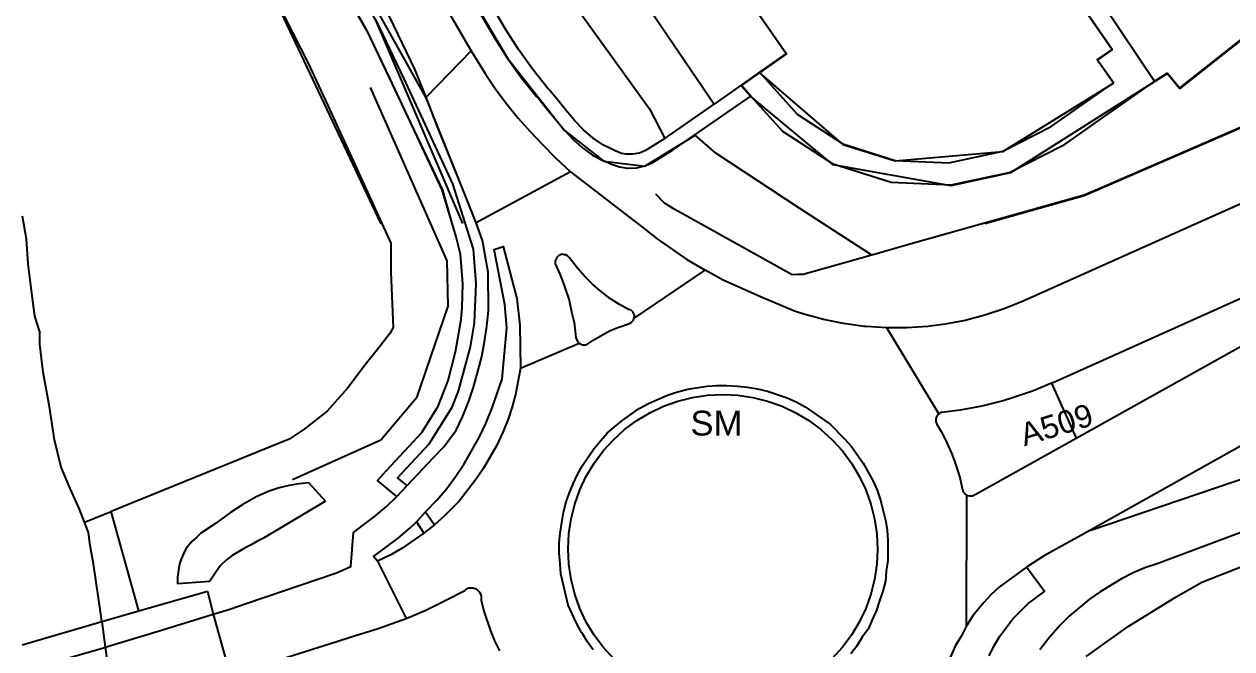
# Model space of a CAD drawing. Header units: millimetres. Extents: x 111502 to 977541, y 8702 to 1044108.
# Drawn here: x 488632.1 to 488778.3, y 242856.8 to 242932.4 of the extents above; entities that cross this region are included whole.
import ezdxf

# ---------------------------------------------------------------- set-up
doc = ezdxf.new("R2010")
doc.units = ezdxf.units.MM
doc.header["$LTSCALE"] = 0.25
doc.linetypes.add('DASHED2', pattern=[9.525, 6.35, -3.175])
doc.layers.add('E HVSS As Laid HV', color=10, linetype='Continuous')
doc.layers.add('X HVSS Site Background', color=8, linetype='Continuous')
doc.styles.add('OS Master Map$1$Standard', font='txt')

# ---------------------------------------------------------------- blocks, each defined once
blk = doc.blocks.new('Gas OS')
at = {"layer": 'X HVSS Site Background'}
for points in [[(417.03, -822.23), (406.53, -797.59), (372.61, -738.82), (374.01, -738.02), (351.59, -699.29), (340.78, -676.34), (328.83, -641.16), (319.81, -602.98), (315.45, -581.78), (313.12, -570.65), (310.77, -567.51), (312.05, -574.1), (310.44, -574.41), (310.93, -577)], [(310.44, -574.41), (312.05, -574.1), (312.54, -576.68), (310.93, -577), (312.74, -577.77), (326.12, -638.62), (340.19, -680), (352.15, -704.14), (371.4, -736.72), (370.2, -737.72), (371.2, -739.62), (405.43, -798.88), (414.57, -818.19), (415.71, -822.23)], [(402.95, -624.96), (404.52, -624.31), (402.9, -620.04), (404.49, -619.43), (389.67, -580.38), (386.72, -576.95), (381.97, -576.67), (369.07, -581.36), (365.65, -580.45), (331.95, -593.09), (327.63, -596.69), (326.25, -601.94), (337.67, -647.56), (352.64, -686.25), (373.45, -724.83), (384.3, -738.26), (404.88, -772.96), (405.77, -777.78), (406.98, -776.02), (422.44, -802.22), (429.38, -810.97), (434.12, -814.69), (439.09, -815.29), (445.16, -811.55)], [(407.18, -822.24), (390.63, -787.2), (369.81, -748.51), (360.61, -727.46), (345.5, -703.58), (334.79, -683.01), (326.01, -659.02), (323.03, -660.36), (317.83, -662.71)], [(418.7, -822.23), (418.7, -822.21), (412.63, -806.99), (374.01, -738.02)], [(480.27, -822.21), (492.3, -818.82), (516.72, -808.25), (523.47, -801.06), (530.61, -779.52), (529.59, -772.26), (525.48, -761.83), (520.03, -753.49), (513.13, -749.79), (507.06, -752.43), (504.68, -752.43), (508.58, -748.21), (514.35, -746.19), (519.22, -747.39), (528.46, -758.16), (534.34, -770.19), (535.99, -780.73), (534.4, -792.42), (530.96, -802.45), (523.64, -812.17), (515.08, -818.13), (505.93, -822.21)], [(504.68, -752.43), (508.02, -756.27), (508.24, -765.05), (523.23, -785.28), (519.36, -788.59), (521.8, -791.66), (503.85, -805.86), (502.36, -804.05), (500.83, -805.04), (483.36, -816.08), (476.15, -817.64), (461.91, -815.1), (451.94, -806.84), (450.76, -805.54), (452.99, -803.97)], [(474.12, -757.82), (489.37, -778.84), (493.05, -784.36), (488.87, -787.15), (485.17, -781.65), (470.46, -791.49), (457.28, -772.53), (442.91, -782.49), (456.23, -801.67), (452.99, -803.97), (463.08, -812.64), (469.4, -814.64), (482.45, -813.52), (495.84, -805.23), (493.89, -802.44), (495.69, -801.18), (488.74, -791.1), (490.61, -789.78), (500.83, -805.04)]]:
    blk.add_lwpolyline(points, dxfattribs=at)
blk = doc.blocks.new('OS MAP 060722')
at = {"layer": 'X HVSS Site Background', "flags": 128}
for points in [[(-49.88, 3729.58), (-44.78, 3733.18), (-44.78, 3733.18), (-39.18, 3736.68), (-39.18, 3736.68), (-35.88, 3738.58), (-35.88, 3738.58), (1.92, 3753.39), (1.92, 3753.39), (5.42, 3754.69), (5.42, 3754.69), (18.72, 3759.49), (18.72, 3759.49), (30.32, 3763.69), (30.32, 3763.69), (40.62, 3767.49), (40.62, 3767.49), (50.02, 3771.09)], [(-25.7, 3795.99), (-47.66, 3786.49), (-47.66, 3786.49), (-50.12, 3785.43), (-50.12, 3785.43), (-70.49, 3779.69), (-70.49, 3779.69), (-75.84, 3778.17)], [(-41.6, 3799.21), (-40.06, 3800.2), (-40.06, 3800.2), (-38.57, 3798.39), (-38.57, 3798.39), (-20.62, 3812.58)], [(-129.78, 3797.29), (-131.18, 3800.69), (-131.18, 3800.69), (-134.18, 3806.99), (-134.18, 3806.99), (-140.28, 3817.79), (-140.28, 3817.79), (-153.48, 3840.39), (-153.48, 3840.39), (-157.72, 3847.77)], [(-133.35, 3748.93), (-135.68, 3750.89), (-135.68, 3750.89), (-134.58, 3752.09), (-134.58, 3752.09), (-130.32, 3756.69), (-130.32, 3756.69), (-128.34, 3759.87), (-128.34, 3759.87), (-127.24, 3762.67), (-127.24, 3762.67), (-127.14, 3762.97), (-127.14, 3762.97), (-126.24, 3766.47), (-126.24, 3766.47), (-125.54, 3770.37), (-125.54, 3770.37), (-125.44, 3771.87), (-125.44, 3771.87), (-125.34, 3774.67), (-125.34, 3774.67), (-125.64, 3778.27), (-125.64, 3778.27), (-126.14, 3780.37), (-126.14, 3780.37), (-127.84, 3786.08), (-127.84, 3786.08), (-134.18, 3799.59), (-134.18, 3799.59), (-136.98, 3805.39), (-136.98, 3805.39), (-143.08, 3816.19)], [(-132.11, 3750.29), (-133.28, 3751.19), (-133.28, 3751.19), (-129.41, 3755.31), (-129.41, 3755.31), (-126.64, 3759.77), (-126.64, 3759.77), (-125.94, 3761.47), (-125.94, 3761.47), (-125.84, 3761.87), (-125.84, 3761.87), (-124.44, 3767.07), (-124.44, 3767.07), (-123.94, 3769.97), (-123.94, 3769.97), (-123.74, 3774.67), (-123.74, 3774.67), (-124.04, 3778.87), (-124.04, 3778.87), (-126.55, 3786.81), (-126.55, 3786.81), (-132.48, 3799.59), (-132.48, 3799.59), (-135.88, 3806.69)], [(-149.78, 3812.59), (-144.08, 3801.39), (-144.08, 3801.39), (-143.34, 3799.83), (-143.34, 3799.83), (-141.68, 3796.29), (-141.68, 3796.29), (-134.08, 3779.59), (-134.08, 3779.59), (-134.08, 3776.09), (-134.08, 3776.09), (-133.78, 3769.39), (-133.78, 3769.39), (-134.18, 3768.69), (-134.18, 3768.69), (-135.38, 3767.09), (-135.38, 3767.09), (-137.18, 3764.89), (-137.18, 3764.89), (-139.28, 3762.09), (-139.28, 3762.09), (-141.78, 3759.29), (-141.78, 3759.29), (-144.58, 3757.09), (-144.58, 3757.09), (-146.38, 3755.89), (-146.38, 3755.89), (-167.94, 3747.13)], [(-57.24, 3822.61), (-71.96, 3812.77), (-71.96, 3812.77), (-85.13, 3831.75), (-85.13, 3831.75), (-99.5, 3821.79), (-99.5, 3821.79), (-86.19, 3802.59), (-86.19, 3802.59), (-89.43, 3800.3)], [(-100.88, 3792.29), (-103.23, 3790.81), (-103.23, 3790.81), (-103.96, 3790.52), (-103.96, 3790.52), (-104.77, 3790.37), (-104.77, 3790.37), (-105.59, 3790.37), (-105.59, 3790.37), (-106.14, 3790.48), (-106.14, 3790.48), (-106.9, 3790.79), (-106.9, 3790.79), (-107.65, 3791.15), (-107.65, 3791.15), (-108.31, 3791.49), (-108.31, 3791.49), (-109.58, 3792.34), (-109.58, 3792.34), (-110.74, 3793.35), (-110.74, 3793.35), (-111.81, 3794.48), (-111.81, 3794.48), (-112.83, 3795.67), (-112.83, 3795.67), (-113.82, 3796.89), (-113.82, 3796.89), (-114.82, 3798.1), (-114.82, 3798.1), (-115.04, 3798.35), (-115.04, 3798.35), (-116.88, 3800.65), (-116.88, 3800.65), (-118.59, 3803.05), (-118.59, 3803.05), (-120.17, 3805.53), (-120.17, 3805.53), (-134.43, 3829.95)], [(-135.42, 3828.27), (-121.55, 3804.54), (-121.55, 3804.54), (-119.98, 3802.06), (-119.98, 3802.06), (-118.27, 3799.67), (-118.27, 3799.67), (-116.44, 3797.38), (-116.44, 3797.38), (-116, 3796.88), (-116, 3796.88), (-115.01, 3795.69), (-115.01, 3795.69), (-114.03, 3794.49), (-114.03, 3794.49), (-113.03, 3793.3), (-113.03, 3793.3), (-111.98, 3792.18), (-111.98, 3792.18), (-110.86, 3791.15), (-110.86, 3791.15), (-109.64, 3790.27), (-109.64, 3790.27), (-108.3, 3789.58), (-108.3, 3789.58), (-108.25, 3789.56), (-108.25, 3789.56), (-107.33, 3789.19), (-107.33, 3789.19), (-106.39, 3788.87), (-106.39, 3788.87), (-105.43, 3788.71), (-105.43, 3788.71), (-105.28, 3788.7), (-105.28, 3788.7), (-104.29, 3788.75), (-104.29, 3788.75), (-103.33, 3788.97)], [(-136.64, 3826.51), (-135.61, 3822.23), (-135.61, 3822.23), (-124.33, 3802.91)], [(-122.14, 3822.77), (-122.08, 3822.69), (-122.08, 3822.69), (-119.15, 3818.63), (-119.15, 3818.63), (-102.74, 3795.86)], [(-171.14, 3745.83), (-171.78, 3747.39), (-171.78, 3747.39), (-172.88, 3749.89), (-172.88, 3749.89), (-173.98, 3752.49), (-173.98, 3752.49), (-174.78, 3755.79), (-174.78, 3755.79), (-175.38, 3759.79), (-175.38, 3759.79), (-176.18, 3763.99), (-176.18, 3763.99), (-176.58, 3767.39), (-176.58, 3767.39), (-176.58, 3768.89), (-176.58, 3768.89), (-177.18, 3770.79), (-177.18, 3770.79), (-177.58, 3773.89), (-177.58, 3773.89), (-177.98, 3777.09), (-177.98, 3777.09), (-178.18, 3780.09), (-178.18, 3780.09), (-178.68, 3782.89)], [(-108.42, 3816.37), (-94.91, 3796.42)], [(-89.43, 3800.3), (-84.85, 3795.21), (-84.85, 3795.21), (-79.34, 3791.62), (-79.34, 3791.62), (-73.02, 3789.62), (-73.02, 3789.62), (-66.5, 3789.33), (-66.5, 3789.33), (-59.98, 3790.73), (-59.98, 3790.73), (-54.13, 3793.73), (-54.13, 3793.73), (-46.58, 3799.02), (-46.58, 3799.02), (-48.53, 3801.81), (-48.53, 3801.81), (-46.73, 3803.07), (-46.73, 3803.07), (-53.68, 3813.16), (-53.68, 3813.16), (-51.8, 3814.47)], [(-51.8, 3814.47), (-41.6, 3799.21)], [(-124.33, 3802.91), (-129.78, 3797.29)], [(-124.33, 3802.91), (-122.66, 3800.15), (-122.66, 3800.15), (-121.45, 3798.35), (-121.45, 3798.35), (-120.16, 3796.6), (-120.16, 3796.6), (-118.66, 3794.74), (-118.66, 3794.74), (-117.21, 3793.13), (-117.21, 3793.13), (-115.71, 3791.55), (-115.71, 3791.55), (-114.18, 3790), (-114.18, 3790), (-112.33, 3788.25)], [(-29.17, 3785.26), (-57.5, 3772.57), (-57.5, 3772.57), (-59.79, 3771.65), (-59.79, 3771.65), (-62.14, 3770.88), (-62.14, 3770.88), (-64.53, 3770.26), (-64.53, 3770.26), (-66.95, 3769.8), (-66.95, 3769.8), (-69.05, 3769.53), (-69.05, 3769.53), (-71.54, 3769.37), (-71.54, 3769.37), (-74.03, 3769.36)], [(-89.43, 3800.3), (-91.65, 3798.73)], [(-41.6, 3799.21), (-48.74, 3794.21), (-48.74, 3794.21), (-52.73, 3791.41), (-52.73, 3791.41), (-59.06, 3788.17), (-59.06, 3788.17), (-66.27, 3786.62), (-66.27, 3786.62), (-73.5, 3786.94), (-73.5, 3786.94), (-80.51, 3789.16), (-80.51, 3789.16), (-86.62, 3793.14), (-86.62, 3793.14), (-90.47, 3797.42)], [(-145.98, 3750.99), (-135.28, 3755.79), (-135.28, 3755.79), (-130.86, 3761), (-130.86, 3761), (-127.14, 3771.97), (-127.14, 3771.97), (-127.24, 3777.47), (-127.24, 3777.47), (-136.54, 3798.47)], [(-91.65, 3798.73), (-94.91, 3796.42)], [(-90.47, 3797.42), (-91.65, 3798.73)], [(-123.72, 3782.06), (-125.39, 3786.23), (-125.39, 3786.23), (-128.48, 3793.89), (-128.48, 3793.89), (-129.78, 3797.29)], [(-100.88, 3792.29), (-94.91, 3796.42)], [(-97.26, 3792.72), (-90.47, 3797.42)], [(-102.74, 3795.86), (-100.88, 3792.29)], [(-103.33, 3788.97), (-102.41, 3789.33), (-102.41, 3789.33), (-99.97, 3790.85), (-99.97, 3790.85), (-97.26, 3792.72)], [(-75.84, 3778.17), (-76.87, 3778.84), (-76.87, 3778.84), (-84.54, 3783.82), (-84.54, 3783.82), (-94.7, 3790.49), (-94.7, 3790.49), (-97.26, 3792.72)], [(-112.33, 3788.25), (-123.72, 3782.06)], [(-112.33, 3788.25), (-103.72, 3781.64), (-103.72, 3781.64), (-101.82, 3780.14), (-101.82, 3780.14), (-98.22, 3777.64), (-98.22, 3777.64), (-96.02, 3776.34)], [(-25.3, 3775.54), (-53.8, 3762.76), (-53.8, 3762.76), (-54.07, 3762.65)], [(-75.84, 3778.17), (-84.13, 3775.81), (-84.13, 3775.81), (-84.82, 3775.8), (-84.82, 3775.8), (-85.47, 3775.79), (-85.47, 3775.79), (-99.69, 3783.67), (-99.69, 3783.67), (-100.93, 3784.44), (-100.93, 3784.44), (-102, 3785.54)], [(-132.11, 3750.29), (-128.89, 3753.65), (-128.89, 3753.65), (-127.64, 3754.95), (-127.64, 3754.95), (-126.14, 3756.97), (-126.14, 3756.97), (-125.34, 3758.67), (-125.34, 3758.67), (-124.64, 3760.47), (-124.64, 3760.47), (-124.04, 3762.17), (-124.04, 3762.17), (-123.54, 3764.07), (-123.54, 3764.07), (-123.04, 3765.87), (-123.04, 3765.87), (-122.74, 3767.67), (-122.74, 3767.67), (-122.44, 3769.57), (-122.44, 3769.57), (-122.24, 3771.47), (-122.24, 3771.47), (-122.3, 3776.09), (-122.3, 3776.09), (-122.95, 3779.92), (-122.95, 3779.92), (-123.72, 3782.06)], [(-51.08, 3756), (-12.22, 3777.67), (-12.22, 3777.67), (-9.94, 3778.79), (-9.94, 3778.79), (-8.93, 3779.23), (-8.93, 3779.23), (-6.56, 3780.14), (-6.56, 3780.14), (-5.62, 3780.45), (-5.62, 3780.45), (-4.02, 3780.9), (-4.02, 3780.9), (-3.66, 3781.09), (-3.66, 3781.09), (-3.4, 3781.39), (-3.4, 3781.39), (-3.28, 3781.78)], [(-129.88, 3747.09), (-128.48, 3748.49), (-128.48, 3748.49), (-127.28, 3749.89), (-127.28, 3749.89), (-126.18, 3751.39), (-126.18, 3751.39), (-125.18, 3752.89), (-125.18, 3752.89), (-123.38, 3756.09), (-123.38, 3756.09), (-122.58, 3757.79), (-122.58, 3757.79), (-121.78, 3759.69), (-121.78, 3759.69), (-121.18, 3761.39), (-121.18, 3761.39), (-120.58, 3763.19), (-120.58, 3763.19), (-120.02, 3769.36), (-120.02, 3769.36), (-120.28, 3772.18), (-120.28, 3772.18), (-121.57, 3778.85), (-121.57, 3778.85), (-120.48, 3779.19), (-120.48, 3779.19), (-118.81, 3772.93), (-118.81, 3772.93), (-118.43, 3769.67), (-118.43, 3769.67), (-118.38, 3764.49)], [(-104.63, 3770.47), (-104.58, 3770.69), (-104.58, 3770.69), (-104.58, 3770.89), (-104.58, 3770.89), (-104.78, 3771.29), (-104.78, 3771.29), (-104.98, 3771.49), (-104.98, 3771.49), (-105.28, 3771.59), (-105.28, 3771.59), (-106.38, 3772.19), (-106.38, 3772.19), (-107.48, 3772.89), (-107.48, 3772.89), (-108.78, 3773.89), (-108.78, 3773.89), (-109.68, 3774.69), (-109.68, 3774.69), (-110.58, 3775.59), (-110.58, 3775.59), (-111.48, 3776.59), (-111.48, 3776.59), (-112.48, 3777.89), (-112.48, 3777.89), (-112.68, 3778.09), (-112.68, 3778.09), (-112.88, 3778.19), (-112.88, 3778.19), (-113.08, 3778.19), (-113.08, 3778.19), (-113.38, 3778.29), (-113.38, 3778.29), (-113.78, 3778.09), (-113.78, 3778.09), (-113.98, 3777.89), (-113.98, 3777.89), (-114.18, 3777.49), (-114.18, 3777.49), (-114.18, 3777.09), (-114.18, 3777.09), (-113.58, 3775.79), (-113.58, 3775.79), (-113.08, 3774.49), (-113.08, 3774.49), (-112.48, 3772.69), (-112.48, 3772.69), (-112.18, 3771.29), (-112.18, 3771.29), (-111.88, 3769.99), (-111.88, 3769.99), (-111.68, 3768.19), (-111.68, 3768.19), (-111.58, 3767.99), (-111.58, 3767.99), (-111.48, 3767.69), (-111.48, 3767.69), (-111.25, 3767.52)], [(-104.63, 3770.47), (-96.02, 3776.34)], [(-74.03, 3769.36), (-76.51, 3769.52), (-76.51, 3769.52), (-76.77, 3769.54), (-76.77, 3769.54), (-79.24, 3769.88), (-79.24, 3769.88), (-81.68, 3770.37), (-81.68, 3770.37), (-84.08, 3771.01), (-84.08, 3771.01), (-85.19, 3771.36), (-85.19, 3771.36), (-89.32, 3773.11), (-89.32, 3773.11), (-93.82, 3775.14), (-93.82, 3775.14), (-96.02, 3776.34)], [(6.47, 3771.36), (4.86, 3771.42), (4.86, 3771.42), (3.02, 3771.35), (3.02, 3771.35), (0.99, 3771.12), (0.99, 3771.12), (-1.01, 3770.74), (-1.01, 3770.74), (-2.98, 3770.2), (-2.98, 3770.2), (-4.9, 3769.51), (-4.9, 3769.51), (-6.75, 3768.67), (-6.75, 3768.67), (-8.54, 3767.69), (-8.54, 3767.69), (-49.43, 3744.84)], [(-111.25, 3767.52), (-111.08, 3767.39), (-111.08, 3767.39), (-110.88, 3767.29), (-110.88, 3767.29), (-110.38, 3767.29), (-110.38, 3767.29), (-109.48, 3767.89), (-109.48, 3767.89), (-107.58, 3768.99), (-107.58, 3768.99), (-106.58, 3769.39), (-106.58, 3769.39), (-105.18, 3769.89), (-105.18, 3769.89), (-104.98, 3769.99), (-104.98, 3769.99), (-104.68, 3770.29), (-104.68, 3770.29), (-104.63, 3770.47)], [(-67.71, 3758.93), (-74.03, 3769.36)], [(-118.38, 3764.49), (-111.25, 3767.52)], [(-118.38, 3764.49), (-118.98, 3761.29), (-118.98, 3761.29), (-119.38, 3759.79), (-119.38, 3759.79), (-119.88, 3758.29), (-119.88, 3758.29), (-120.48, 3756.79), (-120.48, 3756.79), (-121.28, 3755.09), (-121.28, 3755.09), (-122.88, 3752.29), (-122.88, 3752.29), (-123.78, 3750.99), (-123.78, 3750.99), (-125.78, 3748.39), (-125.78, 3748.39), (-127.58, 3746.59), (-127.58, 3746.59), (-128.78, 3745.49)], [(-54.07, 3762.65), (-56.27, 3761.74), (-56.27, 3761.74), (-58.79, 3760.88), (-58.79, 3760.88), (-59.93, 3760.54), (-59.93, 3760.54), (-62.52, 3759.89), (-62.52, 3759.89), (-65.15, 3759.4), (-65.15, 3759.4), (-67.36, 3759.11), (-67.36, 3759.11), (-67.44, 3759.09), (-67.44, 3759.09), (-67.52, 3759.05), (-67.52, 3759.05), (-67.55, 3759.04), (-67.55, 3759.04), (-67.59, 3759.02), (-67.59, 3759.02), (-67.62, 3759), (-67.62, 3759), (-67.69, 3758.95), (-67.69, 3758.95), (-67.71, 3758.93)], [(-54.07, 3762.65), (-51.08, 3756)], [(-113.48, 3739.59), (-113.58, 3740.79), (-113.58, 3740.79), (-113.68, 3742.09), (-113.68, 3742.09), (-113.68, 3743.29), (-113.68, 3743.29), (-113.58, 3744.49), (-113.58, 3744.49), (-113.38, 3745.79), (-113.38, 3745.79), (-113.18, 3746.99), (-113.18, 3746.99), (-112.88, 3748.19), (-112.88, 3748.19), (-112.48, 3749.29), (-112.48, 3749.29), (-111.98, 3750.49), (-111.98, 3750.49), (-111.48, 3751.59), (-111.48, 3751.59), (-110.88, 3752.69), (-110.88, 3752.69), (-109.48, 3754.69), (-109.48, 3754.69), (-108.68, 3755.69), (-108.68, 3755.69), (-107.88, 3756.59), (-107.88, 3756.59), (-106.98, 3757.39), (-106.98, 3757.39), (-105.98, 3758.19), (-105.98, 3758.19), (-103.98, 3759.59), (-103.98, 3759.59), (-102.88, 3760.19), (-102.88, 3760.19), (-101.78, 3760.69), (-101.78, 3760.69), (-100.58, 3761.19), (-100.58, 3761.19), (-99.48, 3761.59), (-99.48, 3761.59), (-98.28, 3761.89), (-98.28, 3761.89), (-97.63, 3762), (-97.63, 3762), (-97.08, 3762.09), (-97.08, 3762.09), (-95.78, 3762.29), (-95.78, 3762.29), (-94.58, 3762.39), (-94.58, 3762.39), (-93.38, 3762.39), (-93.38, 3762.39), (-92.08, 3762.29), (-92.08, 3762.29), (-90.88, 3762.19), (-90.88, 3762.19), (-89.68, 3761.99), (-89.68, 3761.99), (-88.48, 3761.69), (-88.48, 3761.69), (-86.08, 3760.89), (-86.08, 3760.89), (-84.98, 3760.39), (-84.98, 3760.39), (-83.88, 3759.79), (-83.88, 3759.79), (-80.88, 3757.69), (-80.88, 3757.69), (-79.08, 3755.89), (-79.08, 3755.89), (-78.28, 3754.99), (-78.28, 3754.99), (-76.88, 3752.99), (-76.88, 3752.99), (-75.68, 3750.79), (-75.68, 3750.79), (-75.18, 3749.69), (-75.18, 3749.69), (-74.78, 3748.49), (-74.78, 3748.49), (-74.18, 3746.09), (-74.18, 3746.09), (-73.98, 3744.89), (-73.98, 3744.89), (-73.88, 3743.59), (-73.88, 3743.59), (-73.88, 3741.19), (-73.88, 3741.19), (-74.08, 3739.89), (-74.08, 3739.89), (-74.18, 3738.69), (-74.18, 3738.69), (-74.48, 3737.49), (-74.48, 3737.49), (-74.88, 3736.29), (-74.88, 3736.29), (-75.28, 3735.19), (-75.28, 3735.19), (-75.78, 3733.99), (-75.78, 3733.99), (-76.28, 3732.89), (-76.28, 3732.89), (-76.98, 3731.89), (-76.98, 3731.89), (-77.68, 3730.79), (-77.68, 3730.79), (-78.38, 3729.89)], [(-109.58, 3730.39), (-110.28, 3731.39), (-110.28, 3731.39), (-110.83, 3732.26), (-110.83, 3732.26), (-110.98, 3732.49), (-110.98, 3732.49), (-111.58, 3733.59), (-111.58, 3733.59), (-112.58, 3735.79), (-112.58, 3735.79), (-113.18, 3738.19), (-113.18, 3738.19), (-113.48, 3739.59)], [(-110.32, 3751.53), (-109.45, 3752.97), (-109.45, 3752.97), (-108.36, 3754.45), (-108.36, 3754.45), (-107.12, 3755.81), (-107.12, 3755.81), (-105.76, 3757.04), (-105.76, 3757.04), (-104.28, 3758.14), (-104.28, 3758.14), (-102.71, 3759.08), (-102.71, 3759.08), (-101.04, 3759.87), (-101.04, 3759.87), (-99.31, 3760.49), (-99.31, 3760.49), (-97.53, 3760.94), (-97.53, 3760.94), (-95.71, 3761.21), (-95.71, 3761.21), (-93.87, 3761.3), (-93.87, 3761.3), (-92.04, 3761.21), (-92.04, 3761.21), (-90.22, 3760.94), (-90.22, 3760.94), (-88.44, 3760.49), (-88.44, 3760.49), (-86.7, 3759.87), (-86.7, 3759.87), (-85.04, 3759.08), (-85.04, 3759.08), (-83.47, 3758.14), (-83.47, 3758.14), (-82.21, 3757.22), (-82.21, 3757.22), (-81.99, 3757.04), (-81.99, 3757.04), (-80.63, 3755.81), (-80.63, 3755.81), (-79.39, 3754.45), (-79.39, 3754.45), (-78.3, 3752.97), (-78.3, 3752.97), (-77.35, 3751.39), (-77.35, 3751.39), (-76.57, 3749.73), (-76.57, 3749.73), (-75.95, 3748), (-75.95, 3748), (-75.5, 3746.22), (-75.5, 3746.22), (-75.23, 3744.4), (-75.23, 3744.4), (-75.14, 3742.56), (-75.14, 3742.56), (-75.23, 3740.73), (-75.23, 3740.73), (-75.5, 3738.91), (-75.5, 3738.91), (-75.95, 3737.12), (-75.95, 3737.12), (-76.57, 3735.39), (-76.57, 3735.39), (-77.35, 3733.73), (-77.35, 3733.73), (-78.3, 3732.15), (-78.3, 3732.15), (-79.39, 3730.68), (-79.39, 3730.68), (-80.63, 3729.31)], [(-107.12, 3729.31), (-108.36, 3730.68), (-108.36, 3730.68), (-109.45, 3732.15), (-109.45, 3732.15), (-110.4, 3733.73), (-110.4, 3733.73), (-111.18, 3735.39), (-111.18, 3735.39), (-111.8, 3737.12), (-111.8, 3737.12), (-112.25, 3738.91), (-112.25, 3738.91), (-112.52, 3740.73), (-112.52, 3740.73), (-112.61, 3742.56), (-112.61, 3742.56), (-112.52, 3744.4), (-112.52, 3744.4), (-112.25, 3746.22), (-112.25, 3746.22), (-111.8, 3748), (-111.8, 3748), (-111.18, 3749.73), (-111.18, 3749.73), (-110.4, 3751.39), (-110.4, 3751.39), (-110.32, 3751.53)], [(-49.43, 3744.84), (0.36, 3761.72)], [(-0.82, 3755.94), (-41.28, 3740.79), (-41.28, 3740.79), (-42.78, 3740.29), (-42.78, 3740.29), (-44.18, 3739.69), (-44.18, 3739.69), (-45.58, 3738.99), (-45.58, 3738.99), (-48.18, 3737.39), (-48.18, 3737.39), (-49.48, 3736.49), (-49.48, 3736.49), (-51.88, 3734.49), (-51.88, 3734.49), (-52.98, 3733.39), (-52.98, 3733.39), (-54.38, 3731.79), (-54.38, 3731.79), (-55.48, 3730.39)], [(-67.71, 3758.93), (-67.72, 3758.92), (-67.72, 3758.92), (-67.76, 3758.9), (-67.76, 3758.9), (-67.78, 3758.87), (-67.78, 3758.87), (-67.87, 3758.78), (-67.87, 3758.78), (-67.89, 3758.75), (-67.89, 3758.75), (-67.94, 3758.68), (-67.94, 3758.68), (-67.96, 3758.64), (-67.96, 3758.64), (-67.98, 3758.61), (-67.98, 3758.61), (-68, 3758.57), (-68, 3758.57), (-68.01, 3758.53), (-68.01, 3758.53), (-68.03, 3758.49), (-68.03, 3758.49), (-68.05, 3758.42), (-68.05, 3758.42), (-68.07, 3758.34), (-68.07, 3758.34), (-68.07, 3758.3), (-68.07, 3758.3), (-68.08, 3758.26), (-68.08, 3758.26), (-68.08, 3758.09), (-68.08, 3758.09), (-68.06, 3758.01), (-68.06, 3758.01), (-68.06, 3757.97), (-68.06, 3757.97), (-68.05, 3757.93), (-68.05, 3757.93), (-68.03, 3757.89), (-68.03, 3757.89), (-68.01, 3757.81), (-68.01, 3757.81), (-67.99, 3757.78), (-67.99, 3757.78), (-67.95, 3757.7), (-67.95, 3757.7), (-67.43, 3756.8), (-67.43, 3756.8), (-66.96, 3755.89), (-66.96, 3755.89), (-66.19, 3754.19), (-66.19, 3754.19), (-65.82, 3753.22), (-65.82, 3753.22), (-65.49, 3752.24), (-65.49, 3752.24), (-65.19, 3751.25), (-65.19, 3751.25), (-64.83, 3749.73), (-64.83, 3749.73), (-64.82, 3749.69), (-64.82, 3749.69), (-64.8, 3749.65), (-64.8, 3749.65), (-64.79, 3749.61), (-64.79, 3749.61), (-64.73, 3749.49), (-64.73, 3749.49), (-64.71, 3749.46), (-64.71, 3749.46), (-64.66, 3749.39), (-64.66, 3749.39), (-64.63, 3749.36), (-64.63, 3749.36), (-64.57, 3749.29), (-64.57, 3749.29), (-64.54, 3749.26), (-64.54, 3749.26), (-64.51, 3749.24), (-64.51, 3749.24), (-64.48, 3749.21), (-64.48, 3749.21), (-64.41, 3749.16), (-64.41, 3749.16), (-64.37, 3749.14), (-64.37, 3749.14), (-64.32, 3749.11)], [(-64.32, 3749.11), (-64.24, 3749.07), (-64.24, 3749.07), (-64, 3749.01), (-64, 3749.01), (-63.78, 3749.01), (-63.78, 3749.01), (-63.74, 3749.02), (-63.74, 3749.02), (-63.7, 3749.02), (-63.7, 3749.02), (-63.66, 3749.03), (-63.66, 3749.03), (-63.57, 3749.05), (-63.57, 3749.05), (-63.53, 3749.07), (-63.53, 3749.07), (-63.49, 3749.08), (-63.49, 3749.08), (-63.45, 3749.1), (-63.45, 3749.1), (-63.42, 3749.12), (-63.42, 3749.12), (-63.31, 3749.18), (-63.31, 3749.18), (-51.08, 3756)], [(-141.98, 3748.39), (-143.98, 3750.59), (-143.98, 3750.59), (-145.18, 3750.49), (-145.18, 3750.49), (-146.38, 3750.29), (-146.38, 3750.29), (-147.58, 3749.99), (-147.58, 3749.99), (-148.78, 3749.59), (-148.78, 3749.59), (-150.38, 3748.89), (-150.38, 3748.89), (-151.98, 3747.99), (-151.98, 3747.99), (-153.48, 3746.99), (-153.48, 3746.99), (-155.28, 3745.69), (-155.28, 3745.69), (-157.08, 3744.49), (-157.08, 3744.49), (-157.58, 3743.99), (-157.58, 3743.99), (-158.18, 3743.49), (-158.18, 3743.49), (-158.88, 3742.59), (-158.88, 3742.59), (-159.18, 3741.99), (-159.18, 3741.99), (-159.48, 3741.29), (-159.48, 3741.29), (-159.68, 3740.59), (-159.68, 3740.59), (-159.88, 3739.19), (-159.88, 3739.19), (-159.88, 3738.39), (-159.88, 3738.39), (-155.98, 3738.69)], [(-133.35, 3748.93), (-132.11, 3750.29)], [(-141.98, 3748.39), (-149.48, 3743.89), (-149.48, 3743.89), (-150.28, 3743.49), (-150.28, 3743.49), (-150.98, 3743.09), (-150.98, 3743.09), (-151.78, 3742.69), (-151.78, 3742.69), (-152.58, 3742.19), (-152.58, 3742.19), (-153.28, 3741.79), (-153.28, 3741.79), (-153.98, 3741.29), (-153.98, 3741.29), (-154.68, 3740.59), (-154.68, 3740.59), (-155.18, 3739.89), (-155.18, 3739.89), (-155.98, 3738.69)], [(-155.58, 3734.69), (-153.58, 3735.29), (-153.58, 3735.29), (-151.58, 3735.99), (-151.58, 3735.99), (-140.64, 3739.71), (-140.64, 3739.71), (-138.92, 3740.45), (-138.92, 3740.45), (-138.59, 3744.58), (-138.59, 3744.58), (-137.36, 3745.5), (-137.36, 3745.5), (-136.07, 3746.48), (-136.07, 3746.48), (-134.6, 3747.71), (-134.6, 3747.71), (-133.35, 3748.93)], [(-64.38, 3733.29), (-64.32, 3749.11)], [(-171.14, 3745.83), (-167.94, 3747.13)], [(-164.6, 3735.08), (-167.94, 3747.13)], [(-130.98, 3745.89), (-130.48, 3746.39), (-130.48, 3746.39), (-129.88, 3747.09)], [(-129.88, 3747.09), (-128.78, 3745.49)], [(-169.08, 3733.79), (-169.18, 3734.69), (-169.18, 3734.69), (-170.08, 3740.79), (-170.08, 3740.79), (-170.48, 3742.99), (-170.48, 3742.99), (-170.68, 3744.59), (-170.68, 3744.59), (-171.14, 3745.83)], [(-135.68, 3741.09), (-136.18, 3741.69), (-136.18, 3741.69), (-133.18, 3743.89), (-133.18, 3743.89), (-131.78, 3745.09), (-131.78, 3745.09), (-130.98, 3745.89)], [(-130.98, 3745.89), (-130.08, 3744.49)], [(-128.78, 3745.49), (-130.08, 3744.49)], [(-130.08, 3744.49), (-132.68, 3742.69), (-132.68, 3742.69), (-134.08, 3741.89), (-134.08, 3741.89), (-135.68, 3741.09)], [(-49.43, 3744.84), (-55.06, 3741.7), (-55.06, 3741.7), (-57.08, 3740.39)], [(-135.68, 3741.09), (-132.22, 3734.17)], [(-57.08, 3740.39), (-60.38, 3737.99), (-60.38, 3737.99), (-61.38, 3737.09), (-61.38, 3737.09), (-62.28, 3736.09), (-62.28, 3736.09), (-63.58, 3734.49), (-63.58, 3734.49), (-64.38, 3733.29)], [(-61.64, 3729.63), (-61.04, 3730.83), (-61.04, 3730.83), (-60.34, 3732.03), (-60.34, 3732.03), (-58.74, 3734.13), (-58.74, 3734.13), (-56.94, 3735.93), (-56.94, 3735.93), (-54.94, 3737.43), (-54.94, 3737.43), (-57.08, 3740.39)], [(-132.22, 3734.17), (-129.82, 3735.17), (-129.82, 3735.17), (-127.42, 3736.37), (-127.42, 3736.37), (-125.12, 3737.57), (-125.12, 3737.57), (-124.92, 3737.77), (-124.92, 3737.77), (-124.62, 3737.87), (-124.62, 3737.87), (-124.12, 3737.87), (-124.12, 3737.87), (-123.72, 3737.77), (-123.72, 3737.77), (-123.32, 3737.37), (-123.32, 3737.37), (-123.22, 3737.17), (-123.22, 3737.17), (-123.12, 3736.87), (-123.12, 3736.87), (-123.12, 3736.37), (-123.12, 3736.37), (-122.82, 3735.07), (-122.82, 3735.07), (-122.02, 3732.67), (-122.02, 3732.67), (-121.52, 3731.47), (-121.52, 3731.47), (-120.92, 3730.27)], [(-164.6, 3735.08), (-156.28, 3737.49)], [(-156.28, 3737.49), (-155.58, 3734.69)], [(-169.08, 3733.79), (-164.6, 3735.08)], [(-230.98, 3712.69), (-207.88, 3719.49), (-207.88, 3719.49), (-178.07, 3727.99), (-178.07, 3727.99), (-168.98, 3730.59), (-168.98, 3730.59), (-168.64, 3730.69), (-168.64, 3730.69), (-161.85, 3732.77), (-161.85, 3732.77), (-155.58, 3734.69)], [(-178.71, 3731), (-169.08, 3733.79)], [(-169.08, 3733.79), (-168.64, 3730.69), (-168.64, 3730.69), (-167.55, 3723.09), (-167.55, 3723.09), (-166.93, 3718.75), (-166.93, 3718.75), (-165.95, 3711.86), (-165.95, 3711.86), (-165.61, 3709.5)], [(-155.58, 3734.69), (-153.52, 3727.3)], [(-153.52, 3727.3), (-140.62, 3731.37), (-140.62, 3731.37), (-138.99, 3731.89), (-138.99, 3731.89), (-135.62, 3732.97), (-135.62, 3732.97), (-132.22, 3734.17)], [(-64.38, 3733.29), (-64.98, 3732.09), (-64.98, 3732.09), (-65.68, 3730.89), (-65.68, 3730.89), (-66.81, 3728.37), (-66.81, 3728.37), (-67.3, 3727.11)]]:
    blk.add_lwpolyline(points, dxfattribs=at)
at = {"layer": 'X HVSS Site Background', "insert": (-57.35, 3754.97), "char_height": 2.75, "attachment_point": 7, "rotation": 17.1, "style": 'OS Master Map$1$Standard'}
blk.add_mtext('{\\farial|b0|i0|c0|p34;A509}', dxfattribs=at)
at = {"layer": 'X HVSS Site Background', "insert": (-97.79, 3756.28), "char_height": 3, "attachment_point": 7, "style": 'OS Master Map$1$Standard'}
blk.add_mtext('{\\farial|b0|i0|c0|p34;SM}', dxfattribs=at)

msp = doc.modelspace()

# ---------------------------------------------------------------- linework, layer by layer
at = {"lineweight": 0}
msp.add_circle((488727.82, 239008.33), 11388.42, dxfattribs=at)

# ---------------------------------------------------------------- block references
at = {"layer": 'E HVSS As Laid HV', "linetype": 'DASHED2', "lineweight": 0}
msp.add_blockref('OS MAP 060722', (488810.58, 239126.31), dxfattribs=at)
at = {"layer": 'X HVSS Site Background', "lineweight": 0}
msp.add_blockref('Gas OS', (488268.18, 243730.52), dxfattribs=at)

doc.saveas('drawing.dxf')
